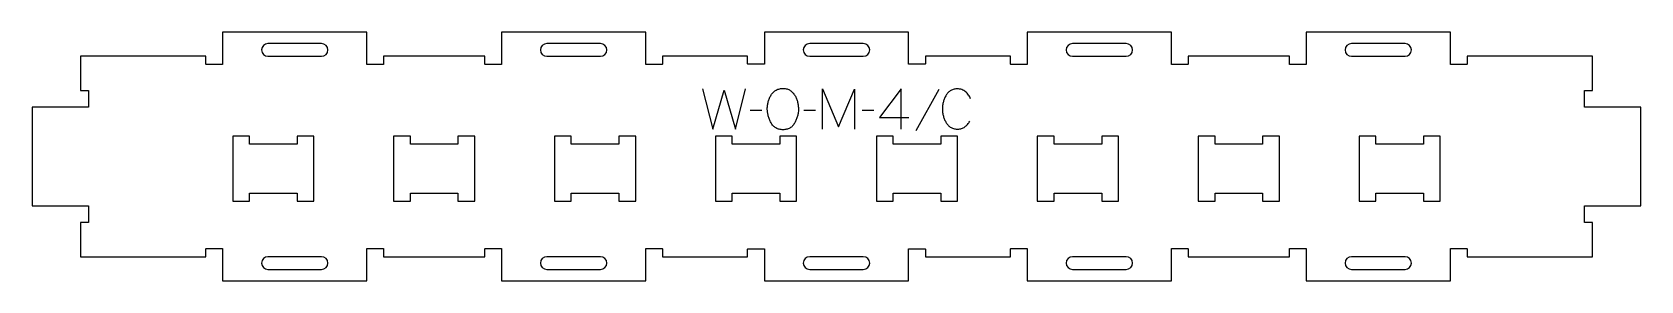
# Model space of a CAD drawing. Extents: x 0 to 1200, y 0 to 186.
import ezdxf

# ---------------------------------------------------------------- set-up
doc = ezdxf.new("R2010")
doc.units = 0
for name, color, linetype in [('1_ANYTOOL_1MMDEEP_LABELS_S', 2, 'CONTINUOUS'), ('3_ANYTOOL_CUTTHROUGH_INSID', 4, 'CONTINUOUS'), ('4_ANYTOOL_CUTTHROUGH_OUTSI', 5, 'CONTINUOUS')]:
    doc.layers.add(name, color=color, linetype=linetype)

msp = doc.modelspace()

# ---------------------------------------------------------------- linework, layer by layer
at = {"layer": '1_ANYTOOL_1MMDEEP_LABELS_S'}
for p, q in [((676.121429, 142.772825), (658.935714, 112.001396)), ((544.121429, 127.129967), (535.335714, 127.044253)), ((584.15, 127.129967), (575.364286, 127.044253)), ((627.65, 127.129967), (618.864286, 127.044253)), ((631.935714, 121.901396), (653.707143, 121.901396))]:
    msp.add_line(p, q, dxfattribs=at)
for points in [[(499.764286, 143.244253), (507.478572, 113.244253), (515.921429, 142.344253), (524.407143, 113.244253), (531.907143, 143.244253)], [(589.292857, 113.244253), (589.292857, 143.244253), (601.292857, 114.872825), (613.292857, 143.115682), (613.292857, 113.244253)], [(647.921429, 113.244253), (647.964286, 143.28711), (631.935714, 121.901396)]]:
    msp.add_lwpolyline(points, dxfattribs=at)
msp.add_lwpolyline([(560.192857, 143.58711, -0.064784), (562.866813, 143.239189, -0.088904), (565.292857, 142.108539, -0.05419), (567.215422, 140.416409, -0.051179), (568.742857, 138.358539, -0.041653), (569.925057, 135.929766, -0.036749), (570.714286, 133.344253, -0.024892), (571.172065, 130.72499, -0.030823), (571.335714, 128.072825, -0.034269), (571.159195, 125.500328, -0.031918), (570.644643, 122.972825, -0.031725), (569.756456, 120.363428, -0.026303), (568.571429, 117.872825, -0.058719), (567.047648, 115.711077, -0.077745), (565.008929, 114.047825, -0.077243), (562.521941, 113.068987, -0.055252), (559.85, 112.772825, -0.054051), (557.096075, 113.071404, -0.077615), (554.530357, 114.069253, -0.078558), (552.455284, 115.756327, -0.060481), (550.914286, 117.958539, -0.02629), (549.727625, 120.497758, -0.031299), (548.841072, 123.154967, -0.031469), (548.326033, 125.741783, -0.033416), (548.15, 128.372825, -0.032847), (548.328678, 131.089773, -0.035049), (548.873214, 133.756753, -0.03503), (549.789188, 136.333792, -0.032231), (551.042857, 138.765682, -0.062518), (552.664746, 140.832776, -0.074052), (554.776786, 142.381753, -0.072322), (557.403639, 143.312644, -0.049083)], format="xyb", close=True, dxfattribs=at)
msp.add_lwpolyline([(699.735714, 135.744253, 0.059291), (698.199554, 138.67367, 0.066881), (695.985714, 141.122825, 0.04529), (694.668729, 142.046702, 0.046757), (693.205357, 142.713896, 0.04633), (691.565445, 143.118228, 0.037303), (689.878572, 143.244253, 0.054828), (687.372931, 142.968668, 0.073548), (685.030357, 142.071039, 0.073729), (683.061035, 140.542806, 0.056205), (681.542857, 138.551396, 0.033355), (680.321688, 136.16152, 0.034965), (679.4375, 133.628182, 0.034911), (678.907473, 130.960175, 0.031589), (678.735714, 128.244253, 0.032085), (678.910218, 125.527625, 0.035383), (679.448214, 122.860325, 0.035431), (680.346703, 120.325167, 0.033598), (681.585714, 117.93711, 0.058628), (683.147916, 115.936225, 0.073381), (685.169643, 114.417467, 0.072539), (687.615616, 113.516413, 0.05208), (690.221429, 113.244253, 0.033243), (691.662804, 113.34019, 0.042283), (693.071429, 113.651396, 0.042766), (694.314125, 114.158485, 0.044269), (695.45, 114.872825, 0.055485), (697.461795, 116.787726, 0.045948), (699.05, 119.072825)], format="xyb", dxfattribs=at)
at = {"layer": '3_ANYTOOL_CUTTHROUGH_INSID'}
for points in [[(175.75, 167.544253), (215.75, 167.544253, 1), (215.75, 177.044253), (175.75, 177.044253, 1)], [(383.75, 167.544253), (423.75, 167.544253, 1), (423.75, 177.044253), (383.75, 177.044253, 1)], [(579.75, 167.588506), (619.75, 167.588506, 1), (619.75, 177.088506), (579.75, 177.088506, 1)], [(775.75, 167.544253), (815.75, 167.544253, 1), (815.75, 177.044253), (775.75, 177.044253, 1)], [(983.75, 167.544253), (1023.75, 167.544253, 1), (1023.75, 177.044253), (983.75, 177.044253, 1)], [(175.75, 18.044253, 1), (175.75, 8.544253), (215.75, 8.544253, 1), (215.75, 18.044253)], [(383.75, 18.044253, 1), (383.75, 8.544253), (423.75, 8.544253, 1), (423.75, 18.044253)], [(579.75, 18, 1), (579.75, 8.5), (619.75, 8.5, 1), (619.75, 18)], [(775.75, 18.044253, 1), (775.75, 8.544253), (815.75, 8.544253, 1), (815.75, 18.044253)], [(983.75, 18.044253, 1), (983.75, 8.544253), (1023.75, 8.544253, 1), (1023.75, 18.044253)]]:
    msp.add_lwpolyline(points, format="xyb", close=True, dxfattribs=at)
for points in [[(162, 102.000253), (162, 108.000253), (149.5, 108.000253), (149.5, 59.500253), (162, 59.500253), (162, 65.500253), (197.5, 65.500253), (197.5, 59.500253), (210, 59.500253), (210, 108.000253), (197.5, 108.000253), (197.5, 102.000253)], [(282, 102.000253), (282, 108.000253), (269.5, 108.000253), (269.5, 59.500253), (282, 59.500253), (282, 65.500253), (317.5, 65.500253), (317.5, 59.500253), (330, 59.500253), (330, 108.000253), (317.5, 108.000253), (317.5, 102.000253)], [(402, 102.000253), (402, 108.000253), (389.5, 108.000253), (389.5, 59.500253), (402, 59.500253), (402, 65.500253), (437.5, 65.500253), (437.5, 59.500253), (450, 59.500253), (450, 108.000253), (437.5, 108.000253), (437.5, 102.000253)], [(522, 102.000253), (522, 108.000253), (509.5, 108.000253), (509.5, 59.500253), (522, 59.500253), (522, 65.500253), (557.5, 65.500253), (557.5, 59.500253), (570, 59.500253), (570, 108.000253), (557.5, 108.000253), (557.5, 102.000253)], [(642, 102.000253), (642, 108.000253), (629.5, 108.000253), (629.5, 59.500253), (642, 59.500253), (642, 65.500253), (677.5, 65.500253), (677.5, 59.500253), (690, 59.500253), (690, 108.000253), (677.5, 108.000253), (677.5, 102.000253)], [(762, 102.000253), (762, 108.000253), (749.5, 108.000253), (749.5, 59.500253), (762, 59.500253), (762, 65.500253), (797.5, 65.500253), (797.5, 59.500253), (810, 59.500253), (810, 108.000253), (797.5, 108.000253), (797.5, 102.000253)], [(882, 102.000253), (882, 108.000253), (869.5, 108.000253), (869.5, 59.500253), (882, 59.500253), (882, 65.500253), (917.5, 65.500253), (917.5, 59.500253), (930, 59.500253), (930, 108.000253), (917.5, 108.000253), (917.5, 102.000253)], [(1002, 102.000253), (1002, 108.000253), (989.5, 108.000253), (989.5, 59.500253), (1002, 59.500253), (1002, 65.500253), (1037.5, 65.500253), (1037.5, 59.500253), (1050, 59.500253), (1050, 108.000253), (1037.5, 108.000253), (1037.5, 102.000253)]]:
    msp.add_lwpolyline(points, close=True, dxfattribs=at)
at = {"layer": '4_ANYTOOL_CUTTHROUGH_OUTSI'}
msp.add_lwpolyline([(129.5, 167.544253), (36, 167.544253), (36, 142.044253), (41.75, 142.044253, -0.414214), (42, 141.794253), (42, 129.794253, -0.414214), (41.75, 129.544253), (0, 129.544253), (0, 56.044253), (41.75, 56.044253, -0.414214), (42, 55.794253), (42, 43.794253, -0.414214), (41.75, 43.544253), (36, 43.544253), (36, 18.044253), (129.5, 18.044253), (129.5, 23.794253, -0.414214), (129.75, 24.044253), (141.75, 24.044253, -0.414214), (142, 23.794253), (142, 0.044253), (249.5, 0.044253), (249.5, 23.794253, -0.414214), (249.75, 24.044253), (261.75, 24.044253, -0.414214), (262, 23.794253), (262, 18.044253), (337.5, 18.044253), (337.5, 23.794253, -0.414214), (337.75, 24.044253), (349.75, 24.044253, -0.414214), (350, 23.794253), (350, 0.044253), (457.5, 0.044253), (457.5, 23.794253, -0.414214), (457.75, 24.044253), (469.75, 24.044253, -0.414214), (470, 23.794253), (470, 18.04408), (533.5, 18.000173), (533.5, 23.75, -0.414214), (533.75, 24), (545.75, 24, -0.414214), (546, 23.75), (546, 0), (653.5, 0), (653.5, 23.75, -0.414214), (653.75, 24), (665.75, 24, -0.414214), (666, 23.75), (666, 18.000173), (729.5, 18.04408), (729.5, 23.794253, -0.414214), (729.75, 24.044253), (741.75, 24.044253, -0.414214), (742, 23.794253), (742, 0.044253), (849.5, 0.044253), (849.5, 23.794253, -0.414214), (849.75, 24.044253), (861.75, 24.044253, -0.414214), (862, 23.794253), (862, 18.044253), (937.5, 18.044253), (937.5, 23.794253, -0.414214), (937.75, 24.044253), (949.75, 24.044253, -0.414214), (950, 23.794253), (950, 0.044253), (1057.5, 0.044253), (1057.5, 23.794253, -0.414214), (1057.75, 24.044253), (1069.75, 24.044253, -0.414214), (1070, 23.794253), (1070, 18.044253), (1163.5, 18.044253), (1163.5, 43.544253), (1157.75, 43.544253, -0.414214), (1157.5, 43.794253), (1157.5, 55.794253, -0.414214), (1157.75, 56.044253), (1199.5, 56.044253), (1199.5, 129.544253), (1157.75, 129.544253, -0.414214), (1157.5, 129.794253), (1157.5, 141.794253, -0.414214), (1157.75, 142.044253), (1163.5, 142.044253), (1163.5, 167.544253), (1070, 167.544253), (1070, 161.794253, -0.414214), (1069.75, 161.544253), (1057.75, 161.544253, -0.414214), (1057.5, 161.794253), (1057.5, 185.544253), (950, 185.544253), (950, 161.794253, -0.414214), (949.75, 161.544253), (937.75, 161.544253, -0.414214), (937.5, 161.794253), (937.5, 167.544253), (862, 167.544253), (862, 161.794253, -0.414214), (861.75, 161.544253), (849.75, 161.544253, -0.414214), (849.5, 161.794253), (849.5, 185.544253), (742, 185.544253), (742, 161.794253, -0.414214), (741.75, 161.544253), (729.75, 161.544253, -0.414214), (729.5, 161.794253), (729.5, 167.544426), (666, 167.588333), (666, 161.838506, -0.414214), (665.75, 161.588506), (653.75, 161.588506, -0.414214), (653.5, 161.838506), (653.5, 185.588506), (546, 185.588506), (546, 161.838506, -0.414214), (545.75, 161.588506), (533.75, 161.588506, -0.414214), (533.5, 161.838506), (533.5, 167.588333), (470, 167.544426), (470, 161.794253, -0.414214), (469.75, 161.544253), (457.75, 161.544253, -0.414214), (457.5, 161.794253), (457.5, 185.544253), (350, 185.544253), (350, 161.794253, -0.414214), (349.75, 161.544253), (337.75, 161.544253, -0.414214), (337.5, 161.794253), (337.5, 167.544253), (262, 167.544253), (262, 161.794253, -0.414214), (261.75, 161.544253), (249.75, 161.544253, -0.414214), (249.5, 161.794253), (249.5, 185.544253), (142, 185.544253), (142, 161.794253, -0.414214), (141.75, 161.544253), (129.75, 161.544253, -0.414214), (129.5, 161.794253)], format="xyb", close=True, dxfattribs=at)

doc.saveas('drawing.dxf')
